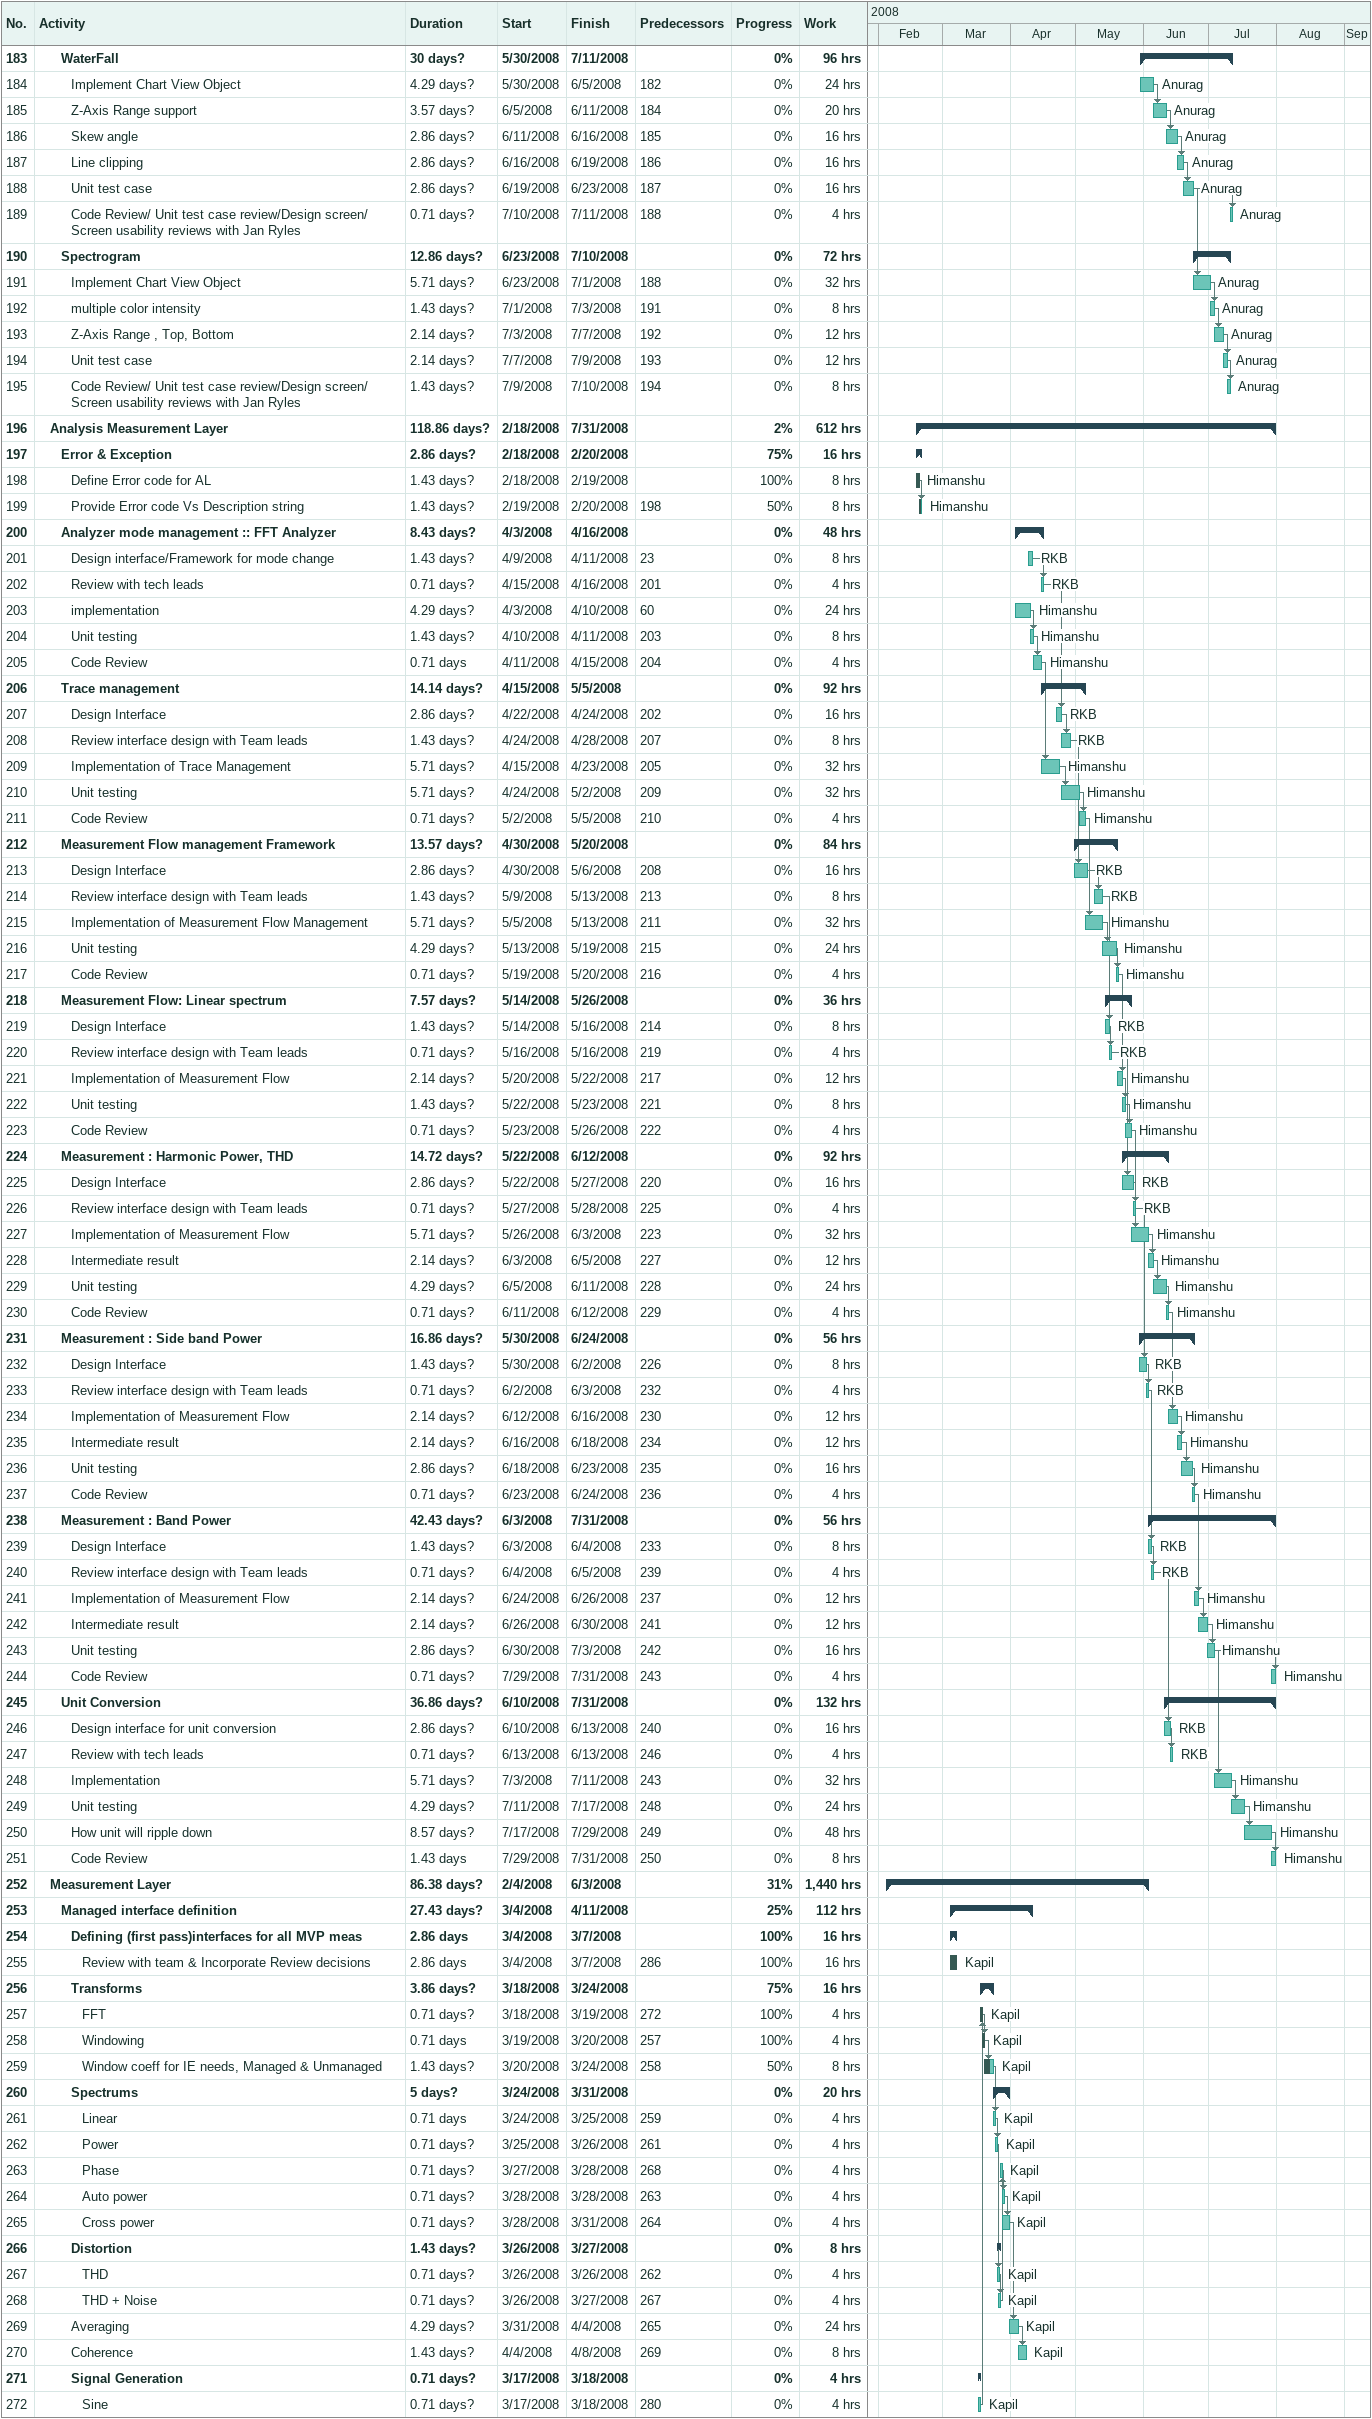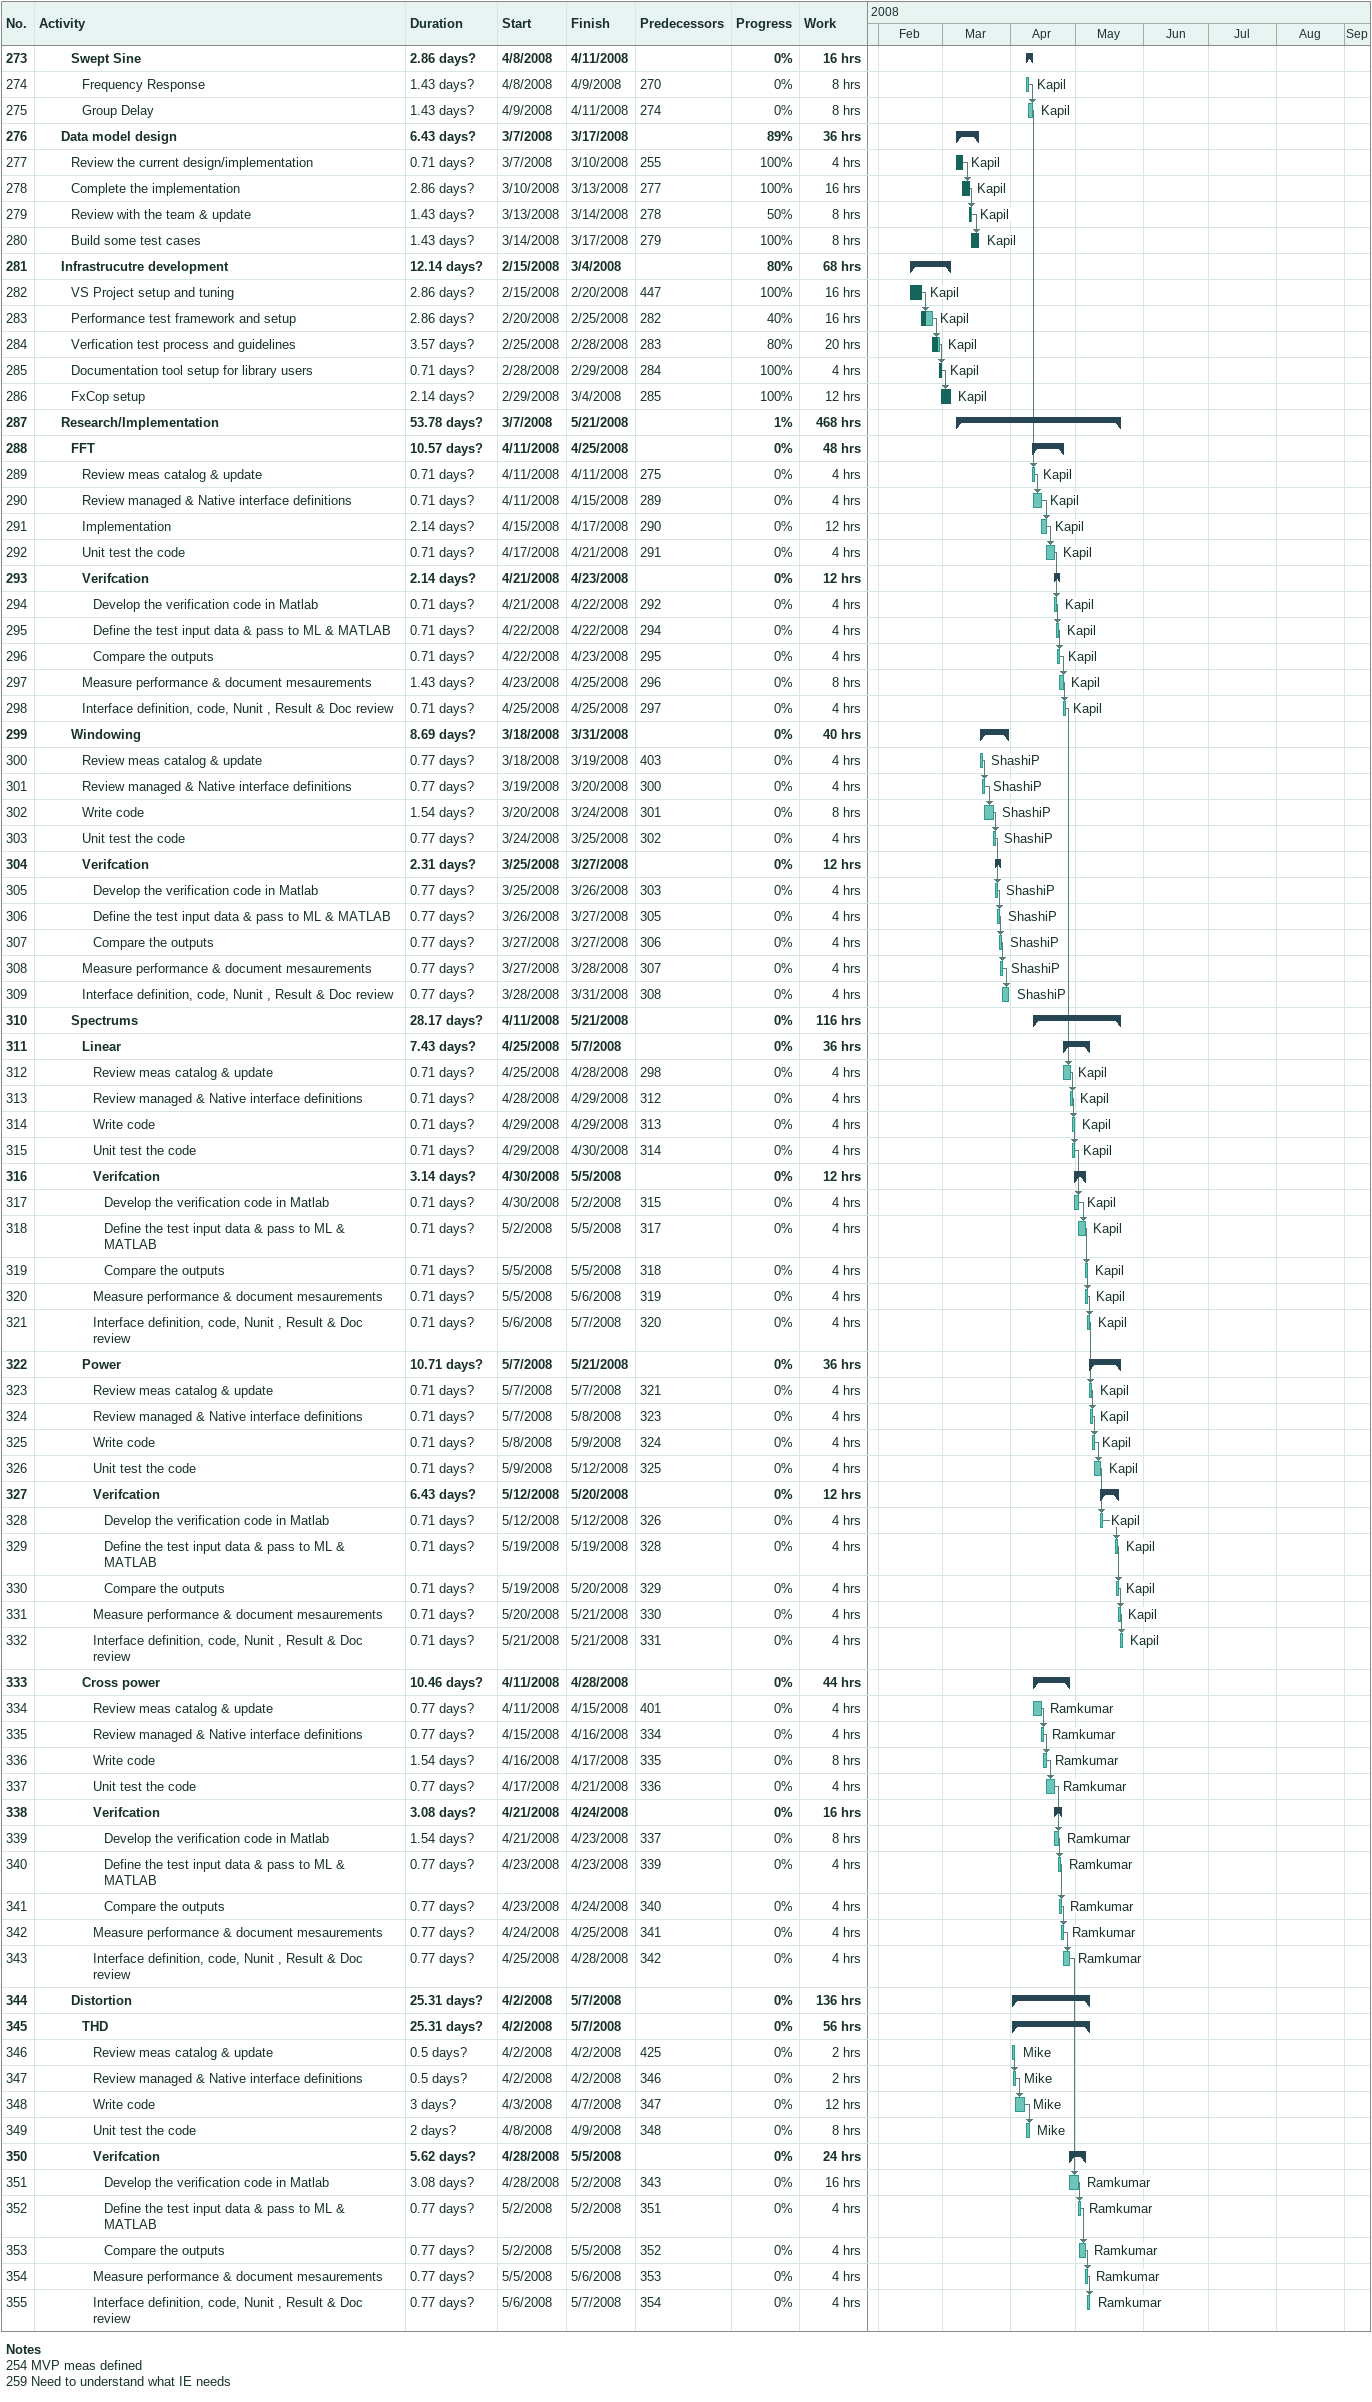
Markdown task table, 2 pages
| ID | Level | Task | Duration | Start | Finish | Predecessors | Resources | % complete | Work (h) |
|---|---|---|---|---|---|---|---|---|---|
| 183 | 3 | **WaterFall** | 30d? | 2008-05-30 | 2008-07-11 |  |  | 0 | 96 |
| 184 | 4 | Implement Chart View Object | 4.29d? | 2008-05-30 | 2008-06-05 | 182 | Anurag | 0 | 24 |
| 185 | 4 | Z-Axis Range support | 3.57d? | 2008-06-05 | 2008-06-11 | 184 | Anurag | 0 | 20 |
| 186 | 4 | Skew angle | 2.86d? | 2008-06-11 | 2008-06-16 | 185 | Anurag | 0 | 16 |
| 187 | 4 | Line clipping | 2.86d? | 2008-06-16 | 2008-06-19 | 186 | Anurag | 0 | 16 |
| 188 | 4 | Unit test case | 2.86d? | 2008-06-19 | 2008-06-23 | 187 | Anurag | 0 | 16 |
| 189 | 4 | Code Review/ Unit test case review/Design screen/ Screen usability reviews with Jan Ryles | 0.71d? | 2008-07-10 | 2008-07-11 | 188 | Anurag | 0 | 4 |
| 190 | 3 | **Spectrogram** | 12.86d? | 2008-06-23 | 2008-07-10 |  |  | 0 | 72 |
| 191 | 4 | Implement Chart View Object | 5.71d? | 2008-06-23 | 2008-07-01 | 188 | Anurag | 0 | 32 |
| 192 | 4 | multiple color intensity | 1.43d? | 2008-07-01 | 2008-07-03 | 191 | Anurag | 0 | 8 |
| 193 | 4 | Z-Axis Range , Top, Bottom | 2.14d? | 2008-07-03 | 2008-07-07 | 192 | Anurag | 0 | 12 |
| 194 | 4 | Unit test case | 2.14d? | 2008-07-07 | 2008-07-09 | 193 | Anurag | 0 | 12 |
| 195 | 4 | Code Review/ Unit test case review/Design screen/ Screen usability reviews with Jan Ryles | 1.43d? | 2008-07-09 | 2008-07-10 | 194 | Anurag | 0 | 8 |
| 196 | 2 | **Analysis Measurement Layer** | 118.86d? | 2008-02-18 | 2008-07-31 |  |  | 2 | 612 |
| 197 | 3 | **Error & Exception** | 2.86d? | 2008-02-18 | 2008-02-20 |  |  | 75 | 16 |
| 198 | 4 | Define Error code for AL | 1.43d? | 2008-02-18 | 2008-02-19 |  | Himanshu | 100 | 8 |
| 199 | 4 | Provide Error code Vs Description string | 1.43d? | 2008-02-19 | 2008-02-20 | 198 | Himanshu | 50 | 8 |
| 200 | 3 | **Analyzer mode management :: FFT Analyzer** | 8.43d? | 2008-04-03 | 2008-04-16 |  |  | 0 | 48 |
| 201 | 4 | Design interface/Framework for mode change | 1.43d? | 2008-04-09 | 2008-04-11 | 23 | RKB | 0 | 8 |
| 202 | 4 | Review with tech leads | 0.71d? | 2008-04-15 | 2008-04-16 | 201 | RKB | 0 | 4 |
| 203 | 4 | implementation | 4.29d? | 2008-04-03 | 2008-04-10 | 60 | Himanshu | 0 | 24 |
| 204 | 4 | Unit testing | 1.43d? | 2008-04-10 | 2008-04-11 | 203 | Himanshu | 0 | 8 |
| 205 | 4 | Code Review | 0.71d | 2008-04-11 | 2008-04-15 | 204 | Himanshu | 0 | 4 |
| 206 | 3 | **Trace management** | 14.14d? | 2008-04-15 | 2008-05-05 |  |  | 0 | 92 |
| 207 | 4 | Design Interface | 2.86d? | 2008-04-22 | 2008-04-24 | 202 | RKB | 0 | 16 |
| 208 | 4 | Review interface design with Team leads | 1.43d? | 2008-04-24 | 2008-04-28 | 207 | RKB | 0 | 8 |
| 209 | 4 | Implementation of Trace Management | 5.71d? | 2008-04-15 | 2008-04-23 | 205 | Himanshu | 0 | 32 |
| 210 | 4 | Unit testing | 5.71d? | 2008-04-24 | 2008-05-02 | 209 | Himanshu | 0 | 32 |
| 211 | 4 | Code Review | 0.71d? | 2008-05-02 | 2008-05-05 | 210 | Himanshu | 0 | 4 |
| 212 | 3 | **Measurement Flow management Framework** | 13.57d? | 2008-04-30 | 2008-05-20 |  |  | 0 | 84 |
| 213 | 4 | Design Interface | 2.86d? | 2008-04-30 | 2008-05-06 | 208 | RKB | 0 | 16 |
| 214 | 4 | Review interface design with Team leads | 1.43d? | 2008-05-09 | 2008-05-13 | 213 | RKB | 0 | 8 |
| 215 | 4 | Implementation of Measurement Flow Management | 5.71d? | 2008-05-05 | 2008-05-13 | 211 | Himanshu | 0 | 32 |
| 216 | 4 | Unit testing | 4.29d? | 2008-05-13 | 2008-05-19 | 215 | Himanshu | 0 | 24 |
| 217 | 4 | Code Review | 0.71d? | 2008-05-19 | 2008-05-20 | 216 | Himanshu | 0 | 4 |
| 218 | 3 | **Measurement Flow: Linear spectrum** | 7.57d? | 2008-05-14 | 2008-05-26 |  |  | 0 | 36 |
| 219 | 4 | Design Interface | 1.43d? | 2008-05-14 | 2008-05-16 | 214 | RKB | 0 | 8 |
| 220 | 4 | Review interface design with Team leads | 0.71d? | 2008-05-16 | 2008-05-16 | 219 | RKB | 0 | 4 |
| 221 | 4 | Implementation of Measurement Flow | 2.14d? | 2008-05-20 | 2008-05-22 | 217 | Himanshu | 0 | 12 |
| 222 | 4 | Unit testing | 1.43d? | 2008-05-22 | 2008-05-23 | 221 | Himanshu | 0 | 8 |
| 223 | 4 | Code Review | 0.71d? | 2008-05-23 | 2008-05-26 | 222 | Himanshu | 0 | 4 |
| 224 | 3 | **Measurement : Harmonic Power, THD** | 14.72d? | 2008-05-22 | 2008-06-12 |  |  | 0 | 92 |
| 225 | 4 | Design Interface | 2.86d? | 2008-05-22 | 2008-05-27 | 220 | RKB | 0 | 16 |
| 226 | 4 | Review interface design with Team leads | 0.71d? | 2008-05-27 | 2008-05-28 | 225 | RKB | 0 | 4 |
| 227 | 4 | Implementation of Measurement Flow | 5.71d? | 2008-05-26 | 2008-06-03 | 223 | Himanshu | 0 | 32 |
| 228 | 4 | Intermediate result | 2.14d? | 2008-06-03 | 2008-06-05 | 227 | Himanshu | 0 | 12 |
| 229 | 4 | Unit testing | 4.29d? | 2008-06-05 | 2008-06-11 | 228 | Himanshu | 0 | 24 |
| 230 | 4 | Code Review | 0.71d? | 2008-06-11 | 2008-06-12 | 229 | Himanshu | 0 | 4 |
| 231 | 3 | **Measurement : Side band Power** | 16.86d? | 2008-05-30 | 2008-06-24 |  |  | 0 | 56 |
| 232 | 4 | Design Interface | 1.43d? | 2008-05-30 | 2008-06-02 | 226 | RKB | 0 | 8 |
| 233 | 4 | Review interface design with Team leads | 0.71d? | 2008-06-02 | 2008-06-03 | 232 | RKB | 0 | 4 |
| 234 | 4 | Implementation of Measurement Flow | 2.14d? | 2008-06-12 | 2008-06-16 | 230 | Himanshu | 0 | 12 |
| 235 | 4 | Intermediate result | 2.14d? | 2008-06-16 | 2008-06-18 | 234 | Himanshu | 0 | 12 |
| 236 | 4 | Unit testing | 2.86d? | 2008-06-18 | 2008-06-23 | 235 | Himanshu | 0 | 16 |
| 237 | 4 | Code Review | 0.71d? | 2008-06-23 | 2008-06-24 | 236 | Himanshu | 0 | 4 |
| 238 | 3 | **Measurement : Band Power** | 42.43d? | 2008-06-03 | 2008-07-31 |  |  | 0 | 56 |
| 239 | 4 | Design Interface | 1.43d? | 2008-06-03 | 2008-06-04 | 233 | RKB | 0 | 8 |
| 240 | 4 | Review interface design with Team leads | 0.71d? | 2008-06-04 | 2008-06-05 | 239 | RKB | 0 | 4 |
| 241 | 4 | Implementation of Measurement Flow | 2.14d? | 2008-06-24 | 2008-06-26 | 237 | Himanshu | 0 | 12 |
| 242 | 4 | Intermediate result | 2.14d? | 2008-06-26 | 2008-06-30 | 241 | Himanshu | 0 | 12 |
| 243 | 4 | Unit testing | 2.86d? | 2008-06-30 | 2008-07-03 | 242 | Himanshu | 0 | 16 |
| 244 | 4 | Code Review | 0.71d? | 2008-07-29 | 2008-07-31 | 243 | Himanshu | 0 | 4 |
| 245 | 3 | **Unit Conversion** | 36.86d? | 2008-06-10 | 2008-07-31 |  |  | 0 | 132 |
| 246 | 4 | Design interface for unit conversion | 2.86d? | 2008-06-10 | 2008-06-13 | 240 | RKB | 0 | 16 |
| 247 | 4 | Review with tech leads | 0.71d? | 2008-06-13 | 2008-06-13 | 246 | RKB | 0 | 4 |
| 248 | 4 | Implementation | 5.71d? | 2008-07-03 | 2008-07-11 | 243 | Himanshu | 0 | 32 |
| 249 | 4 | Unit testing | 4.29d? | 2008-07-11 | 2008-07-17 | 248 | Himanshu | 0 | 24 |
| 250 | 4 | How unit will ripple down | 8.57d? | 2008-07-17 | 2008-07-29 | 249 | Himanshu | 0 | 48 |
| 251 | 4 | Code Review | 1.43d | 2008-07-29 | 2008-07-31 | 250 | Himanshu | 0 | 8 |
| 252 | 2 | **Measurement Layer** | 86.38d? | 2008-02-04 | 2008-06-03 |  |  | 31 | 1440 |
| 253 | 3 | **Managed interface definition** | 27.43d? | 2008-03-04 | 2008-04-11 |  |  | 25 | 112 |
| 254 | 4 | **Defining (first pass)interfaces for all MVP meas** | 2.86d | 2008-03-04 | 2008-03-07 |  |  | 100 | 16 |
| 255 | 5 | Review with team & Incorporate Review decisions | 2.86d | 2008-03-04 | 2008-03-07 | 286 | Kapil | 100 | 16 |
| 256 | 4 | **Transforms** | 3.86d? | 2008-03-18 | 2008-03-24 |  |  | 75 | 16 |
| 257 | 5 | FFT | 0.71d? | 2008-03-18 | 2008-03-19 | 272 | Kapil | 100 | 4 |
| 258 | 5 | Windowing | 0.71d | 2008-03-19 | 2008-03-20 | 257 | Kapil | 100 | 4 |
| 259 | 5 | Window coeff for IE needs, Managed & Unmanaged | 1.43d? | 2008-03-20 | 2008-03-24 | 258 | Kapil | 50 | 8 |
| 260 | 4 | **Spectrums** | 5d? | 2008-03-24 | 2008-03-31 |  |  | 0 | 20 |
| 261 | 5 | Linear | 0.71d | 2008-03-24 | 2008-03-25 | 259 | Kapil | 0 | 4 |
| 262 | 5 | Power | 0.71d? | 2008-03-25 | 2008-03-26 | 261 | Kapil | 0 | 4 |
| 263 | 5 | Phase | 0.71d? | 2008-03-27 | 2008-03-28 | 268 | Kapil | 0 | 4 |
| 264 | 5 | Auto power | 0.71d? | 2008-03-28 | 2008-03-28 | 263 | Kapil | 0 | 4 |
| 265 | 5 | Cross power | 0.71d? | 2008-03-28 | 2008-03-31 | 264 | Kapil | 0 | 4 |
| 266 | 4 | **Distortion** | 1.43d? | 2008-03-26 | 2008-03-27 |  |  | 0 | 8 |
| 267 | 5 | THD | 0.71d? | 2008-03-26 | 2008-03-26 | 262 | Kapil | 0 | 4 |
| 268 | 5 | THD + Noise | 0.71d? | 2008-03-26 | 2008-03-27 | 267 | Kapil | 0 | 4 |
| 269 | 4 | Averaging | 4.29d? | 2008-03-31 | 2008-04-04 | 265 | Kapil | 0 | 24 |
| 270 | 4 | Coherence | 1.43d? | 2008-04-04 | 2008-04-08 | 269 | Kapil | 0 | 8 |
| 271 | 4 | **Signal Generation** | 0.71d? | 2008-03-17 | 2008-03-18 |  |  | 0 | 4 |
| 272 | 5 | Sine | 0.71d? | 2008-03-17 | 2008-03-18 | 280 | Kapil | 0 | 4 |
| 273 | 4 | **Swept Sine** | 2.86d? | 2008-04-08 | 2008-04-11 |  |  | 0 | 16 |
| 274 | 5 | Frequency Response | 1.43d? | 2008-04-08 | 2008-04-09 | 270 | Kapil | 0 | 8 |
| 275 | 5 | Group Delay | 1.43d? | 2008-04-09 | 2008-04-11 | 274 | Kapil | 0 | 8 |
| 276 | 3 | **Data model design** | 6.43d? | 2008-03-07 | 2008-03-17 |  |  | 89 | 36 |
| 277 | 4 | Review the current design/implementation | 0.71d? | 2008-03-07 | 2008-03-10 | 255 | Kapil | 100 | 4 |
| 278 | 4 | Complete the implementation | 2.86d? | 2008-03-10 | 2008-03-13 | 277 | Kapil | 100 | 16 |
| 279 | 4 | Review with the team & update | 1.43d? | 2008-03-13 | 2008-03-14 | 278 | Kapil | 50 | 8 |
| 280 | 4 | Build some test cases | 1.43d? | 2008-03-14 | 2008-03-17 | 279 | Kapil | 100 | 8 |
| 281 | 3 | **Infrastrucutre development** | 12.14d? | 2008-02-15 | 2008-03-04 |  |  | 80 | 68 |
| 282 | 4 | VS Project setup and tuning | 2.86d? | 2008-02-15 | 2008-02-20 | 447 | Kapil | 100 | 16 |
| 283 | 4 | Performance test framework and setup | 2.86d? | 2008-02-20 | 2008-02-25 | 282 | Kapil | 40 | 16 |
| 284 | 4 | Verfication test process and guidelines | 3.57d? | 2008-02-25 | 2008-02-28 | 283 | Kapil | 80 | 20 |
| 285 | 4 | Documentation tool setup for library users | 0.71d? | 2008-02-28 | 2008-02-29 | 284 | Kapil | 100 | 4 |
| 286 | 4 | FxCop setup | 2.14d? | 2008-02-29 | 2008-03-04 | 285 | Kapil | 100 | 12 |
| 287 | 3 | **Research/Implementation** | 53.78d? | 2008-03-07 | 2008-05-21 |  |  | 1 | 468 |
| 288 | 4 | **FFT** | 10.57d? | 2008-04-11 | 2008-04-25 |  |  | 0 | 48 |
| 289 | 5 | Review meas catalog & update | 0.71d? | 2008-04-11 | 2008-04-11 | 275 | Kapil | 0 | 4 |
| 290 | 5 | Review managed & Native interface definitions | 0.71d? | 2008-04-11 | 2008-04-15 | 289 | Kapil | 0 | 4 |
| 291 | 5 | Implementation | 2.14d? | 2008-04-15 | 2008-04-17 | 290 | Kapil | 0 | 12 |
| 292 | 5 | Unit test the code | 0.71d? | 2008-04-17 | 2008-04-21 | 291 | Kapil | 0 | 4 |
| 293 | 5 | **Verifcation** | 2.14d? | 2008-04-21 | 2008-04-23 |  |  | 0 | 12 |
| 294 | 6 | Develop the verification code in Matlab | 0.71d? | 2008-04-21 | 2008-04-22 | 292 | Kapil | 0 | 4 |
| 295 | 6 | Define the test input data & pass to ML & MATLAB | 0.71d? | 2008-04-22 | 2008-04-22 | 294 | Kapil | 0 | 4 |
| 296 | 6 | Compare the outputs | 0.71d? | 2008-04-22 | 2008-04-23 | 295 | Kapil | 0 | 4 |
| 297 | 5 | Measure performance & document mesaurements | 1.43d? | 2008-04-23 | 2008-04-25 | 296 | Kapil | 0 | 8 |
| 298 | 5 | Interface definition, code, Nunit , Result & Doc review | 0.71d? | 2008-04-25 | 2008-04-25 | 297 | Kapil | 0 | 4 |
| 299 | 4 | **Windowing** | 8.69d? | 2008-03-18 | 2008-03-31 |  |  | 0 | 40 |
| 300 | 5 | Review meas catalog & update | 0.77d? | 2008-03-18 | 2008-03-19 | 403 | ShashiP | 0 | 4 |
| 301 | 5 | Review managed & Native interface definitions | 0.77d? | 2008-03-19 | 2008-03-20 | 300 | ShashiP | 0 | 4 |
| 302 | 5 | Write code | 1.54d? | 2008-03-20 | 2008-03-24 | 301 | ShashiP | 0 | 8 |
| 303 | 5 | Unit test the code | 0.77d? | 2008-03-24 | 2008-03-25 | 302 | ShashiP | 0 | 4 |
| 304 | 5 | **Verifcation** | 2.31d? | 2008-03-25 | 2008-03-27 |  |  | 0 | 12 |
| 305 | 6 | Develop the verification code in Matlab | 0.77d? | 2008-03-25 | 2008-03-26 | 303 | ShashiP | 0 | 4 |
| 306 | 6 | Define the test input data & pass to ML & MATLAB | 0.77d? | 2008-03-26 | 2008-03-27 | 305 | ShashiP | 0 | 4 |
| 307 | 6 | Compare the outputs | 0.77d? | 2008-03-27 | 2008-03-27 | 306 | ShashiP | 0 | 4 |
| 308 | 5 | Measure performance & document mesaurements | 0.77d? | 2008-03-27 | 2008-03-28 | 307 | ShashiP | 0 | 4 |
| 309 | 5 | Interface definition, code, Nunit , Result & Doc review | 0.77d? | 2008-03-28 | 2008-03-31 | 308 | ShashiP | 0 | 4 |
| 310 | 4 | **Spectrums** | 28.17d? | 2008-04-11 | 2008-05-21 |  |  | 0 | 116 |
| 311 | 5 | **Linear** | 7.43d? | 2008-04-25 | 2008-05-07 |  |  | 0 | 36 |
| 312 | 6 | Review meas catalog & update | 0.71d? | 2008-04-25 | 2008-04-28 | 298 | Kapil | 0 | 4 |
| 313 | 6 | Review managed & Native interface definitions | 0.71d? | 2008-04-28 | 2008-04-29 | 312 | Kapil | 0 | 4 |
| 314 | 6 | Write code | 0.71d? | 2008-04-29 | 2008-04-29 | 313 | Kapil | 0 | 4 |
| 315 | 6 | Unit test the code | 0.71d? | 2008-04-29 | 2008-04-30 | 314 | Kapil | 0 | 4 |
| 316 | 6 | **Verifcation** | 3.14d? | 2008-04-30 | 2008-05-05 |  |  | 0 | 12 |
| 317 | 7 | Develop the verification code in Matlab | 0.71d? | 2008-04-30 | 2008-05-02 | 315 | Kapil | 0 | 4 |
| 318 | 7 | Define the test input data & pass to ML & MATLAB | 0.71d? | 2008-05-02 | 2008-05-05 | 317 | Kapil | 0 | 4 |
| 319 | 7 | Compare the outputs | 0.71d? | 2008-05-05 | 2008-05-05 | 318 | Kapil | 0 | 4 |
| 320 | 6 | Measure performance & document mesaurements | 0.71d? | 2008-05-05 | 2008-05-06 | 319 | Kapil | 0 | 4 |
| 321 | 6 | Interface definition, code, Nunit , Result & Doc review | 0.71d? | 2008-05-06 | 2008-05-07 | 320 | Kapil | 0 | 4 |
| 322 | 5 | **Power** | 10.71d? | 2008-05-07 | 2008-05-21 |  |  | 0 | 36 |
| 323 | 6 | Review meas catalog & update | 0.71d? | 2008-05-07 | 2008-05-07 | 321 | Kapil | 0 | 4 |
| 324 | 6 | Review managed & Native interface definitions | 0.71d? | 2008-05-07 | 2008-05-08 | 323 | Kapil | 0 | 4 |
| 325 | 6 | Write code | 0.71d? | 2008-05-08 | 2008-05-09 | 324 | Kapil | 0 | 4 |
| 326 | 6 | Unit test the code | 0.71d? | 2008-05-09 | 2008-05-12 | 325 | Kapil | 0 | 4 |
| 327 | 6 | **Verifcation** | 6.43d? | 2008-05-12 | 2008-05-20 |  |  | 0 | 12 |
| 328 | 7 | Develop the verification code in Matlab | 0.71d? | 2008-05-12 | 2008-05-12 | 326 | Kapil | 0 | 4 |
| 329 | 7 | Define the test input data & pass to ML & MATLAB | 0.71d? | 2008-05-19 | 2008-05-19 | 328 | Kapil | 0 | 4 |
| 330 | 7 | Compare the outputs | 0.71d? | 2008-05-19 | 2008-05-20 | 329 | Kapil | 0 | 4 |
| 331 | 6 | Measure performance & document mesaurements | 0.71d? | 2008-05-20 | 2008-05-21 | 330 | Kapil | 0 | 4 |
| 332 | 6 | Interface definition, code, Nunit , Result & Doc review | 0.71d? | 2008-05-21 | 2008-05-21 | 331 | Kapil | 0 | 4 |
| 333 | 5 | **Cross power** | 10.46d? | 2008-04-11 | 2008-04-28 |  |  | 0 | 44 |
| 334 | 6 | Review meas catalog & update | 0.77d? | 2008-04-11 | 2008-04-15 | 401 | Ramkumar | 0 | 4 |
| 335 | 6 | Review managed & Native interface definitions | 0.77d? | 2008-04-15 | 2008-04-16 | 334 | Ramkumar | 0 | 4 |
| 336 | 6 | Write code | 1.54d? | 2008-04-16 | 2008-04-17 | 335 | Ramkumar | 0 | 8 |
| 337 | 6 | Unit test the code | 0.77d? | 2008-04-17 | 2008-04-21 | 336 | Ramkumar | 0 | 4 |
| 338 | 6 | **Verifcation** | 3.08d? | 2008-04-21 | 2008-04-24 |  |  | 0 | 16 |
| 339 | 7 | Develop the verification code in Matlab | 1.54d? | 2008-04-21 | 2008-04-23 | 337 | Ramkumar | 0 | 8 |
| 340 | 7 | Define the test input data & pass to ML & MATLAB | 0.77d? | 2008-04-23 | 2008-04-23 | 339 | Ramkumar | 0 | 4 |
| 341 | 7 | Compare the outputs | 0.77d? | 2008-04-23 | 2008-04-24 | 340 | Ramkumar | 0 | 4 |
| 342 | 6 | Measure performance & document mesaurements | 0.77d? | 2008-04-24 | 2008-04-25 | 341 | Ramkumar | 0 | 4 |
| 343 | 6 | Interface definition, code, Nunit , Result & Doc review | 0.77d? | 2008-04-25 | 2008-04-28 | 342 | Ramkumar | 0 | 4 |
| 344 | 4 | **Distortion** | 25.31d? | 2008-04-02 | 2008-05-07 |  |  | 0 | 136 |
| 345 | 5 | **THD** | 25.31d? | 2008-04-02 | 2008-05-07 |  |  | 0 | 56 |
| 346 | 6 | Review meas catalog & update | 0.5d? | 2008-04-02 | 2008-04-02 | 425 | Mike | 0 | 2 |
| 347 | 6 | Review managed & Native interface definitions | 0.5d? | 2008-04-02 | 2008-04-02 | 346 | Mike | 0 | 2 |
| 348 | 6 | Write code | 3d? | 2008-04-03 | 2008-04-07 | 347 | Mike | 0 | 12 |
| 349 | 6 | Unit test the code | 2d? | 2008-04-08 | 2008-04-09 | 348 | Mike | 0 | 8 |
| 350 | 6 | **Verifcation** | 5.62d? | 2008-04-28 | 2008-05-05 |  |  | 0 | 24 |
| 351 | 7 | Develop the verification code in Matlab | 3.08d? | 2008-04-28 | 2008-05-02 | 343 | Ramkumar | 0 | 16 |
| 352 | 7 | Define the test input data & pass to ML & MATLAB | 0.77d? | 2008-05-02 | 2008-05-02 | 351 | Ramkumar | 0 | 4 |
| 353 | 7 | Compare the outputs | 0.77d? | 2008-05-02 | 2008-05-05 | 352 | Ramkumar | 0 | 4 |
| 354 | 6 | Measure performance & document mesaurements | 0.77d? | 2008-05-05 | 2008-05-06 | 353 | Ramkumar | 0 | 4 |
| 355 | 6 | Interface definition, code, Nunit , Result & Doc review | 0.77d? | 2008-05-06 | 2008-05-07 | 354 | Ramkumar | 0 | 4 |

Notes
- 254: MVP meas defined
- 259: Need to understand what IE needs
